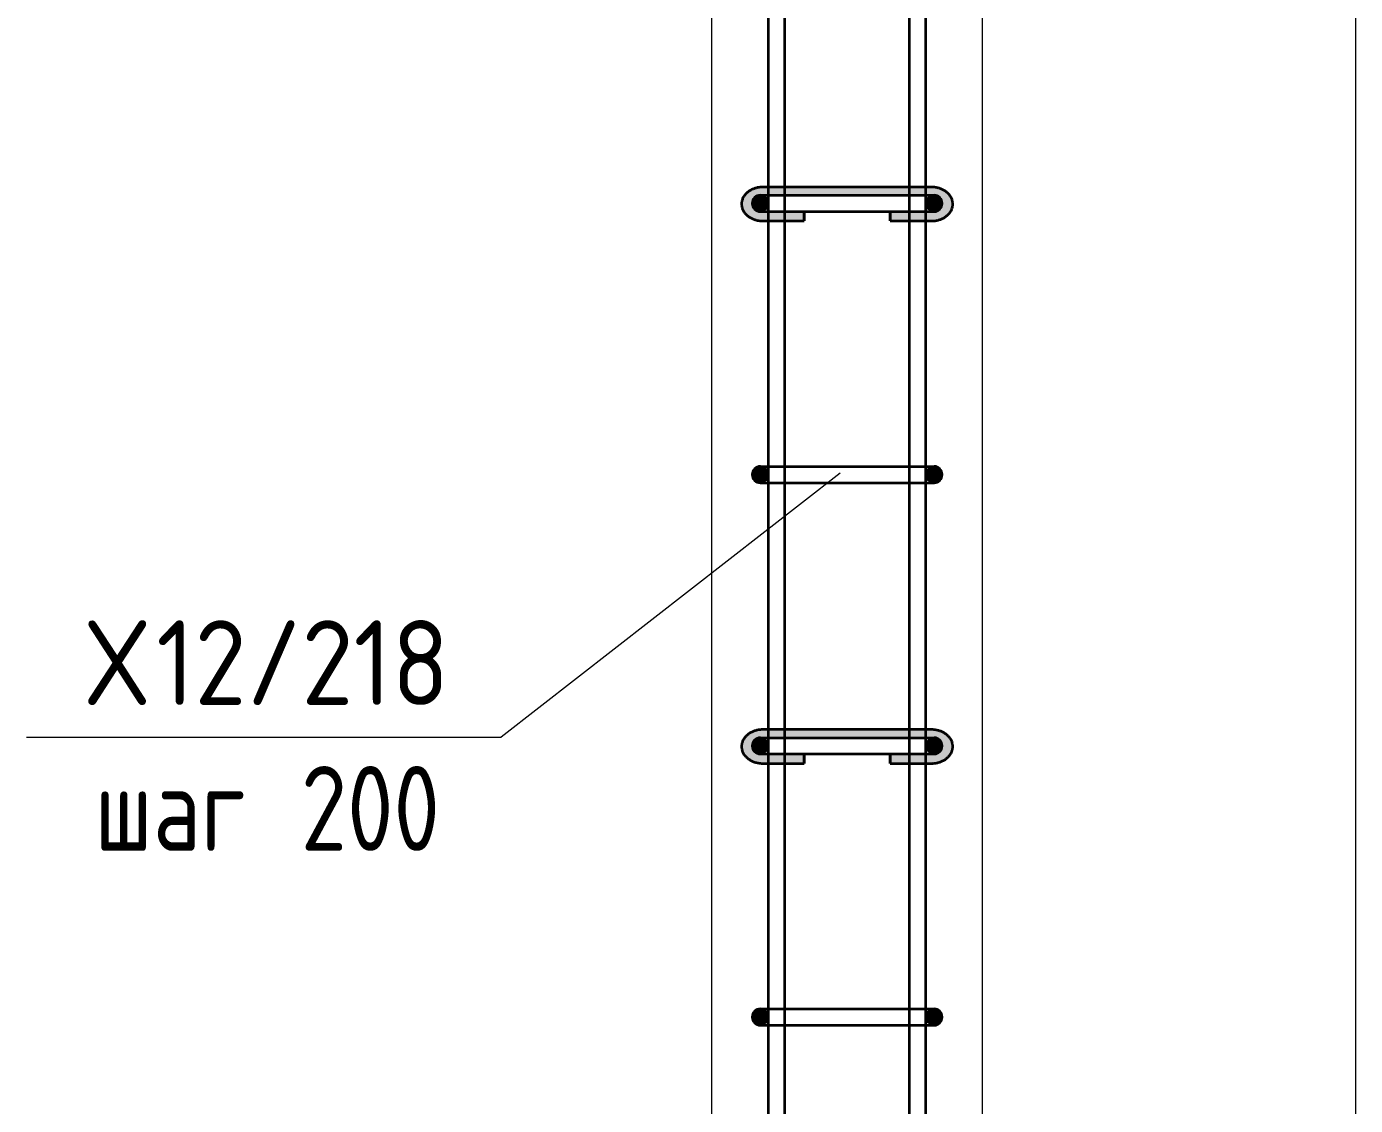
# Model space of a CAD drawing. Header units: millimetres. Extents: x 30199 to 68228, y -5153 to 33546.
# Drawn here: x 60371 to 61351, y -765 to 30 of the extents above; entities that cross this region are included whole.
import ezdxf

# ---------------------------------------------------------------- set-up
doc = ezdxf.new("R2010")
doc.units = ezdxf.units.MM
for name, color, linetype, lineweight in [('AA_Dim', 7, 'Continuous', 9), ('AA_Dim-25', 7, 'Continuous', 9), ('AA_Oformlenie', 7, 'Continuous', 9), ('AA_Vinoska', 7, 'Continuous', 9), ('AF_Stena_Опалубка', 253, 'Continuous', 20), ('KR_Armatura', 7, 'Continuous', 20), ('KR_Armatura_Tonkie', 7, 'Continuous', 20)]:
    doc.layers.add(name, color=color, linetype=linetype, lineweight=lineweight)
doc.styles.add('ISOCPEUR_1', font='isocpeur.TTF', dxfattribs={"width": 0.9, "height": 62.5})
doc.styles.add('ISOCPEUR_8', font='isocpeur.TTF', dxfattribs={"width": 0.8, "height": 62.5})
doc.dimstyles.new('05_Округл_1мм__прозр__1', dxfattribs={"dimscale": 304.8, "dimtxt": 62.672186, "dimasz": 0.139436, "dimexe": 0.123031, "dimexo": 0.082021, "dimgap": 0.008202, "dimtad": 1, "dimdec": 0, "dimdsep": 46, "dimtxsty": 'ISOCPEUR_1', "dimblk1": 'OBLIQUE', "dimblk2": 'OBLIQUE', "dimsah": 1, "dimcen": 0.09, "dimdle": 0.123031, "dimazin": 0, "dimtfac": 1, "dimtdec": 4, "dimtix": 1, "dimtmove": 0, "dimatfit": 3, "dimfxl": 1, "dimtvp": 1, "dimtolj": 1, "dimtzin": 0, "dimlwd": 18, "dimlwe": 18, "dimarcsym": 2})

# ---------------------------------------------------------------- blocks, each defined once
blk = doc.blocks.new('261_Шпилька массив _НесАрм_РабПлоск_ - 8 А240-4151643-1-1 Армирование')
at = {"layer": 'KR_Armatura_Tonkie', "lineweight": 35}
for points in [[(-31386.9, -111.81), (-31386.9, -106), (-31390.58, -105.8), (-31392.85, -104.56), (-31393.91, -103.41), (-31394.29, -102.84), (-31394.97, -100.45), (-31394.9, -99.02), (-31394.5, -97.67), (-31393.83, -96.48), (-31392.57, -95.22), (-31391.6, -94.63), (-31390.58, -94.2), (-31390.41, -95.5), (-31389.03, -95.24), (-31389.03, -94), (-31386.9, -94), (-31386.9, -88.01), (-31392.96, -88.95), (-31395.95, -90.49), (-31399.39, -93.42), (-31401.68, -96.17), (-31402.9, -100.49), (-31401.26, -105.27), (-31398.21, -108.49), (-31392.79, -110.98), (-31388.46, -111.59)], [(-31321.22, -94), (-31263.06, -94), (-31263.06, -88.01), (-31386.9, -88.15), (-31386.89, -94), (-31353.03, -94)], [(-31263.06, -111.81), (-31256.94, -110.95), (-31251.75, -108.49), (-31248.28, -104.82), (-31247.06, -100.49), (-31248.28, -96.17), (-31250.66, -92.58), (-31255.55, -89.46), (-31263.06, -88.15), (-31263.02, -94), (-31260.91, -94.2), (-31260.91, -95.25), (-31259.51, -95.42), (-31259.35, -94.2), (-31257.76, -94.91), (-31256.13, -96.45), (-31255.43, -97.67), (-31255.06, -98.81), (-31254.99, -100.67), (-31255.19, -101.73), (-31256.14, -103.56), (-31256.92, -104.44), (-31258.09, -105.27), (-31259.35, -105.8), (-31263.06, -106.15), (-31263.06, -110.98)], [(-31383.06, -111.81), (-31356.6, -111.81), (-31356.6, -106), (-31386.9, -106.15), (-31386.9, -111.81)], [(-31263.06, -111.81), (-31263.06, -106), (-31293.36, -106.15), (-31293.36, -111.81), (-31267.06, -111.81)], [(-31371.06, -112.98), (-31356.6, -112.84), (-31356.6, -111.81), (-31386.9, -111.81), (-31386.9, -112.98), (-31371.65, -112.98)], [(-31267.06, -112.98), (-31263.06, -112.84), (-31263.06, -111.81), (-31293.36, -111.81), (-31293.36, -112.98), (-31270.79, -112.98)], [(-31386.9, -511.81), (-31386.9, -506), (-31390.58, -505.8), (-31392.85, -504.56), (-31393.91, -503.41), (-31394.29, -502.84), (-31394.97, -500.45), (-31394.9, -499.02), (-31394.5, -497.67), (-31393.83, -496.48), (-31392.57, -495.22), (-31391.6, -494.63), (-31390.58, -494.2), (-31390.41, -495.5), (-31389.03, -495.24), (-31389.03, -494), (-31386.9, -494), (-31386.9, -488.01), (-31393.44, -489.18), (-31395.75, -490.34), (-31399.39, -493.42), (-31401.68, -496.17), (-31402.9, -500.49), (-31401.68, -504.82), (-31398.21, -508.49), (-31392.79, -510.98), (-31388.46, -511.59)], [(-31321.22, -494), (-31263.06, -494), (-31263.06, -488.01), (-31386.9, -488.15), (-31386.89, -494), (-31353.03, -494)], [(-31263.06, -511.81), (-31256.94, -510.95), (-31251.75, -508.49), (-31248.28, -504.82), (-31247.06, -500.49), (-31248.28, -496.17), (-31250.66, -492.58), (-31255.55, -489.46), (-31263.06, -488.15), (-31263.02, -494), (-31260.91, -494.2), (-31260.91, -495.25), (-31259.51, -495.42), (-31259.35, -494.2), (-31257.76, -494.91), (-31256.13, -496.45), (-31255.43, -497.67), (-31255.06, -498.81), (-31254.99, -500.67), (-31255.19, -501.73), (-31256.14, -503.56), (-31256.92, -504.44), (-31257.91, -505.2), (-31259.35, -505.8), (-31263.06, -506.15), (-31263.06, -510.98)], [(-31383.06, -511.81), (-31356.6, -511.81), (-31356.6, -506), (-31386.9, -506.15), (-31386.9, -511.81)], [(-31263.06, -511.81), (-31263.06, -506), (-31293.36, -506.15), (-31293.36, -511.81), (-31267.06, -511.81)], [(-31371.06, -512.98), (-31356.6, -512.84), (-31356.6, -511.81), (-31386.9, -511.81), (-31386.9, -512.98), (-31371.65, -512.98)], [(-31267.06, -512.98), (-31263.06, -512.84), (-31263.06, -511.81), (-31293.36, -511.81), (-31293.36, -512.98), (-31270.79, -512.98)]]:
    blk.add_hatch(color=256, dxfattribs=at).paths.add_polyline_path(points)
h = blk.add_hatch(color=256, dxfattribs=at)
h.paths.add_polyline_path([(-31386.9, -112.98), (-31386.9, -111.81), (-31393.02, -110.95), (-31398.21, -108.49), (-31398.91, -108.15), (-31394.41, -111.35), (-31392.96, -112.04), (-31388.46, -112.74)])
h.paths.add_polyline_path([(-31390.24, -96.79), (-31389.03, -96.42), (-31389.03, -95.24), (-31390.38, -95.71), (-31390.25, -96.73)])
h = blk.add_hatch(color=256, dxfattribs=at)
h.paths.add_polyline_path([(-31263.06, -112.98), (-31255.55, -111.53), (-31250.66, -108.41), (-31248.28, -104.82), (-31251.75, -108.49), (-31257.17, -110.98), (-31263.06, -111.81), (-31263.06, -112.84)])
h.paths.add_polyline_path([(-31259.74, -97.12), (-31259.71, -95.47), (-31260.91, -95.54), (-31260.91, -96.68)])
h = blk.add_hatch(color=256, dxfattribs=at)
h.paths.add_polyline_path([(-31386.9, -512.98), (-31386.9, -511.81), (-31393.02, -510.95), (-31398.21, -508.49), (-31398.91, -508.15), (-31394.41, -511.35), (-31392.96, -512.04), (-31388.46, -512.74)])
h.paths.add_polyline_path([(-31390.24, -496.79), (-31389.03, -496.42), (-31389.03, -495.24), (-31390.38, -495.71), (-31390.25, -496.73)])
h = blk.add_hatch(color=256, dxfattribs=at)
h.paths.add_polyline_path([(-31263.06, -512.98), (-31255.55, -511.53), (-31250.66, -508.41), (-31248.28, -504.82), (-31251.75, -508.49), (-31257.17, -510.98), (-31263.06, -511.81), (-31263.06, -512.84)])
h.paths.add_polyline_path([(-31259.74, -497.12), (-31259.71, -495.47), (-31260.91, -495.54), (-31260.91, -496.68)])
for p, q in [((-31383.06, -88.01), (-31386.9, -88.01)), ((-31371.06, -88.01), (-31383.06, -88.01)), ((-31279.06, -88.01), (-31371.06, -88.01)), ((-31267.06, -88.01), (-31279.06, -88.01)), ((-31263.06, -88.01), (-31267.06, -88.01)), ((-31356.6, -106.15), (-31356.6, -111.81)), ((-31356.6, -112.84), (-31356.6, -106.15)), ((-31293.36, -106.15), (-31293.36, -112.84)), ((-31293.36, -111.81), (-31293.36, -106.15)), ((-31386.9, -112.98), (-31383.06, -112.98)), ((-31383.06, -112.98), (-31371.06, -112.98)), ((-31371.06, -112.98), (-31356.6, -112.98)), ((-31356.6, -111.81), (-31356.6, -112.98)), ((-31293.36, -112.98), (-31293.36, -111.81)), ((-31293.36, -112.98), (-31279.06, -112.98)), ((-31279.06, -112.98), (-31267.06, -112.98)), ((-31267.06, -112.98), (-31263.06, -112.98)), ((-31383.06, -488.01), (-31386.9, -488.01)), ((-31371.06, -488.01), (-31383.06, -488.01)), ((-31279.06, -488.01), (-31371.06, -488.01)), ((-31267.06, -488.01), (-31279.06, -488.01)), ((-31263.06, -488.01), (-31267.06, -488.01)), ((-31356.6, -506.15), (-31356.6, -511.81)), ((-31356.6, -512.84), (-31356.6, -506.15)), ((-31293.36, -506.15), (-31293.36, -512.84)), ((-31293.36, -511.81), (-31293.36, -506.15)), ((-31386.9, -512.98), (-31383.06, -512.98)), ((-31383.06, -512.98), (-31371.06, -512.98)), ((-31371.06, -512.98), (-31356.6, -512.98)), ((-31356.6, -511.81), (-31356.6, -512.98)), ((-31293.36, -512.98), (-31293.36, -511.81)), ((-31293.36, -512.98), (-31279.06, -512.98)), ((-31279.06, -512.98), (-31267.06, -512.98)), ((-31267.06, -512.98), (-31263.06, -512.98))]:
    blk.add_line(p, q, dxfattribs=at)
at = {"layer": 'KR_Armatura_Tonkie', "lineweight": 35, "flags": 128}
for points in [[(-31386.9, -88.01), (-31387.49, -88.02), (-31388.08, -88.04), (-31388.67, -88.09), (-31389.26, -88.14), (-31389.85, -88.22), (-31390.43, -88.31), (-31391.01, -88.42), (-31391.59, -88.55), (-31392.15, -88.69), (-31392.72, -88.85), (-31393.27, -89.02), (-31393.82, -89.21), (-31394.36, -89.42), (-31394.89, -89.65), (-31395.42, -89.89), (-31395.93, -90.15), (-31396.43, -90.42), (-31396.92, -90.72), (-31397.4, -91.02), (-31397.86, -91.35), (-31398.31, -91.69), (-31398.75, -92.05), (-31399.17, -92.42), (-31399.57, -92.81), (-31399.96, -93.22), (-31400.33, -93.64), (-31400.67, -94.08), (-31401, -94.54), (-31401.31, -95.01), (-31401.59, -95.49), (-31401.85, -95.99), (-31402.08, -96.5), (-31402.28, -97.03), (-31402.46, -97.56), (-31402.61, -98.1), (-31402.73, -98.66), (-31402.82, -99.21), (-31402.87, -99.78), (-31402.9, -100.34), (-31402.9, -100.49)], [(-31247.06, -100.49), (-31247.08, -99.93), (-31247.13, -99.37), (-31247.2, -98.81), (-31247.32, -98.25), (-31247.46, -97.71), (-31247.63, -97.17), (-31247.82, -96.64), (-31248.05, -96.13), (-31248.3, -95.63), (-31248.58, -95.14), (-31248.88, -94.66), (-31249.2, -94.21), (-31249.54, -93.76), (-31249.9, -93.33), (-31250.28, -92.92), (-31250.68, -92.53), (-31251.1, -92.15), (-31251.53, -91.79), (-31251.98, -91.44), (-31252.44, -91.11), (-31252.91, -90.8), (-31253.4, -90.5), (-31253.9, -90.22), (-31254.4, -89.96), (-31254.92, -89.71), (-31255.45, -89.48), (-31255.99, -89.27), (-31256.54, -89.07), (-31257.09, -88.89), (-31257.65, -88.73), (-31258.22, -88.58), (-31258.79, -88.45), (-31259.37, -88.34), (-31259.95, -88.24), (-31260.54, -88.16), (-31261.13, -88.1), (-31261.72, -88.05), (-31262.31, -88.02), (-31262.9, -88.01), (-31263.06, -88.01)], [(-31390.19, -96.44), (-31389.85, -96.36), (-31389.51, -96.28), (-31389.16, -96.21)], [(-31260.89, -96.19), (-31260.54, -96.26), (-31260.2, -96.33), (-31259.86, -96.42)], [(-31402.9, -100.49), (-31402.88, -101.06), (-31402.83, -101.62), (-31402.76, -102.18), (-31402.64, -102.74), (-31402.5, -103.28), (-31402.33, -103.82), (-31402.14, -104.35), (-31401.91, -104.86), (-31401.66, -105.36), (-31401.38, -105.85), (-31401.09, -106.33), (-31400.76, -106.78), (-31400.42, -107.23), (-31400.06, -107.66), (-31399.68, -108.07), (-31399.28, -108.46), (-31398.86, -108.84), (-31398.43, -109.2), (-31397.98, -109.55), (-31397.52, -109.88), (-31397.05, -110.19), (-31396.56, -110.49), (-31396.06, -110.77), (-31395.56, -111.03), (-31395.04, -111.28), (-31394.51, -111.51), (-31393.97, -111.72), (-31393.42, -111.92), (-31392.87, -112.1), (-31392.31, -112.26), (-31391.74, -112.41), (-31391.17, -112.54), (-31390.59, -112.65), (-31390.01, -112.75), (-31389.42, -112.83), (-31388.83, -112.89), (-31388.24, -112.94), (-31387.65, -112.97), (-31387.06, -112.98), (-31386.9, -112.98)], [(-31263.06, -112.98), (-31262.47, -112.97), (-31261.88, -112.95), (-31261.29, -112.9), (-31260.7, -112.85), (-31260.11, -112.77), (-31259.53, -112.68), (-31258.95, -112.57), (-31258.37, -112.44), (-31257.81, -112.3), (-31257.24, -112.14), (-31256.69, -111.97), (-31256.14, -111.78), (-31255.6, -111.57), (-31255.07, -111.34), (-31254.54, -111.1), (-31254.03, -110.84), (-31253.53, -110.57), (-31253.04, -110.27), (-31252.56, -109.97), (-31252.1, -109.64), (-31251.65, -109.3), (-31251.21, -108.94), (-31250.79, -108.57), (-31250.39, -108.18), (-31250, -107.77), (-31249.64, -107.35), (-31249.29, -106.91), (-31248.96, -106.45), (-31248.65, -105.98), (-31248.37, -105.5), (-31248.11, -105), (-31247.88, -104.49), (-31247.68, -103.96), (-31247.5, -103.43), (-31247.35, -102.89), (-31247.23, -102.33), (-31247.14, -101.78), (-31247.09, -101.21), (-31247.06, -100.65), (-31247.06, -100.49)], [(-31386.9, -488.01), (-31387.49, -488.02), (-31388.08, -488.04), (-31388.67, -488.09), (-31389.26, -488.14), (-31389.85, -488.22), (-31390.43, -488.31), (-31391.01, -488.42), (-31391.59, -488.55), (-31392.15, -488.69), (-31392.72, -488.85), (-31393.27, -489.02), (-31393.82, -489.21), (-31394.36, -489.42), (-31394.89, -489.65), (-31395.42, -489.89), (-31395.93, -490.15), (-31396.43, -490.42), (-31396.92, -490.72), (-31397.4, -491.02), (-31397.86, -491.35), (-31398.31, -491.69), (-31398.75, -492.05), (-31399.17, -492.42), (-31399.57, -492.81), (-31399.96, -493.22), (-31400.33, -493.64), (-31400.67, -494.08), (-31401, -494.54), (-31401.31, -495.01), (-31401.59, -495.49), (-31401.85, -495.99), (-31402.08, -496.5), (-31402.28, -497.03), (-31402.46, -497.56), (-31402.61, -498.1), (-31402.73, -498.66), (-31402.82, -499.21), (-31402.87, -499.78), (-31402.9, -500.34), (-31402.9, -500.49)], [(-31247.06, -500.49), (-31247.08, -499.93), (-31247.13, -499.37), (-31247.2, -498.81), (-31247.32, -498.25), (-31247.46, -497.71), (-31247.63, -497.17), (-31247.82, -496.64), (-31248.05, -496.13), (-31248.3, -495.63), (-31248.58, -495.14), (-31248.88, -494.66), (-31249.2, -494.21), (-31249.54, -493.76), (-31249.9, -493.33), (-31250.28, -492.92), (-31250.68, -492.53), (-31251.1, -492.15), (-31251.53, -491.79), (-31251.98, -491.44), (-31252.44, -491.11), (-31252.91, -490.8), (-31253.4, -490.5), (-31253.9, -490.22), (-31254.4, -489.96), (-31254.92, -489.71), (-31255.45, -489.48), (-31255.99, -489.27), (-31256.54, -489.07), (-31257.09, -488.89), (-31257.65, -488.73), (-31258.22, -488.58), (-31258.79, -488.45), (-31259.37, -488.34), (-31259.95, -488.24), (-31260.54, -488.16), (-31261.13, -488.1), (-31261.72, -488.05), (-31262.31, -488.02), (-31262.9, -488.01), (-31263.06, -488.01)], [(-31390.19, -496.44), (-31389.85, -496.36), (-31389.51, -496.28), (-31389.16, -496.21)], [(-31260.89, -496.19), (-31260.54, -496.26), (-31260.2, -496.33), (-31259.86, -496.42)], [(-31402.9, -500.49), (-31402.88, -501.06), (-31402.83, -501.62), (-31402.76, -502.18), (-31402.64, -502.74), (-31402.5, -503.28), (-31402.33, -503.82), (-31402.14, -504.35), (-31401.91, -504.86), (-31401.66, -505.36), (-31401.38, -505.85), (-31401.09, -506.33), (-31400.76, -506.78), (-31400.42, -507.23), (-31400.06, -507.66), (-31399.68, -508.07), (-31399.28, -508.46), (-31398.86, -508.84), (-31398.43, -509.2), (-31397.98, -509.55), (-31397.52, -509.88), (-31397.05, -510.19), (-31396.56, -510.49), (-31396.06, -510.77), (-31395.56, -511.03), (-31395.04, -511.28), (-31394.51, -511.51), (-31393.97, -511.72), (-31393.42, -511.92), (-31392.87, -512.1), (-31392.31, -512.26), (-31391.74, -512.41), (-31391.17, -512.54), (-31390.59, -512.65), (-31390.01, -512.75), (-31389.42, -512.83), (-31388.83, -512.89), (-31388.24, -512.94), (-31387.65, -512.97), (-31387.06, -512.98), (-31386.9, -512.98)], [(-31263.06, -512.98), (-31262.47, -512.97), (-31261.88, -512.95), (-31261.29, -512.9), (-31260.7, -512.85), (-31260.11, -512.77), (-31259.53, -512.68), (-31258.95, -512.57), (-31258.37, -512.44), (-31257.81, -512.3), (-31257.24, -512.14), (-31256.69, -511.97), (-31256.14, -511.78), (-31255.6, -511.57), (-31255.07, -511.34), (-31254.54, -511.1), (-31254.03, -510.84), (-31253.53, -510.57), (-31253.04, -510.27), (-31252.56, -509.97), (-31252.1, -509.64), (-31251.65, -509.3), (-31251.21, -508.94), (-31250.79, -508.57), (-31250.39, -508.18), (-31250, -507.77), (-31249.64, -507.35), (-31249.29, -506.91), (-31248.96, -506.45), (-31248.65, -505.98), (-31248.37, -505.5), (-31248.11, -505), (-31247.88, -504.49), (-31247.68, -503.96), (-31247.5, -503.43), (-31247.35, -502.89), (-31247.23, -502.33), (-31247.14, -501.78), (-31247.09, -501.21), (-31247.06, -500.65), (-31247.06, -500.49)]]:
    blk.add_lwpolyline(points, dxfattribs=at)
blk = doc.blocks.new('011_Прямоугольник обрыва _ЭлУзла_ - 011_Прямоугольник обрыва _ЭлУзла_-4150616-1-1 Армирование')
at = {"layer": 'AA_Oformlenie'}
blk.add_line((-30950.07, 729.09), (-30950.07, -2002.08), dxfattribs=at)
blk = doc.blocks.new('042_М_Арматуры - Диам длина поз _ Комментарий-3662934-1-1 Армирование')
at = {"layer": 'AA_Vinoska'}
blk.add_line((-32051.27, -2790.4), (-31701.27, -2790.4), dxfattribs=at)
blk = doc.blocks.new('DIMBLOCK76-1-1 Армирование')
at = {"layer": 'AA_Dim-25', "lineweight": 30}
for p, q in [((61538.06, 1100), (61516.81, 1121.25)), ((61538.06, 1100), (61559.31, 1078.75)), ((61538.06, -2900), (61516.81, -2878.75)), ((61538.06, -2900), (61559.31, -2921.25))]:
    blk.add_line(p, q, dxfattribs=at)
at = {"layer": 'AA_Dim-25', "lineweight": 18}
for p, q in [((61071.07, 1100), (61575.56, 1100)), ((61538.06, 1100), (61071.07, 1100)), ((61538.06, -2900), (61538.06, 1100)), ((61071.07, -2900), (61575.56, -2900)), ((61538.06, -2900), (61071.07, -2900))]:
    blk.add_line(p, q, dxfattribs=at)
at = {"layer": 'AA_Dim-25', "color": 0, "lineweight": 18, "insert": (61454.14, -1116.99), "char_height": 62.5, "width": 520.7704, "attachment_point": 1, "rotation": 90, "line_spacing_factor": 1.135194, "style": 'ISOCPEUR_1'}
blk.add_mtext('200х20=4000', dxfattribs=at)
blk = doc.blocks.new('_Oblique')
at = {"color": 0, "linetype": 'ByBlock', "lineweight": -2}
blk.add_line((-0.5, -0.5), (0.5, 0.5), dxfattribs=at)

msp = doc.modelspace()

# ---------------------------------------------------------------- hatches: boundary and pattern name
at = {"layer": 'KR_Armatura'}
h = msp.add_hatch(color=256, dxfattribs=at)
edge = h.paths.add_edge_path()
edge.add_arc((60911.946, -99.9998), 6, 0, 360)
for points in [[(60911.946, -105.9998), (60917.1421, -102.9998), (60917.1421, -96.9998), (60911.946, -93.9998), (60906.7498, -96.9998), (60906.7498, -102.9998), (60910.683, -105.2706)], [(61040.0674, -105.9998), (61045.2635, -102.9998), (61045.2635, -96.9998), (61040.0674, -93.9998), (61034.8712, -96.9998), (61034.8712, -102.9998), (61038.8044, -105.2706)], [(60911.946, -305.9998), (60917.1421, -302.9998), (60917.1421, -296.9998), (60911.946, -293.9998), (60906.7498, -296.9998), (60906.7498, -302.9998)], [(61040.0674, -305.9998), (61045.2635, -302.9998), (61045.2635, -296.9998), (61040.0674, -293.9998), (61034.8712, -296.9998), (61034.8712, -302.9998)], [(60911.946, -505.9998), (60917.1421, -502.9998), (60917.1421, -496.9998), (60911.946, -493.9998), (60906.7498, -496.9998), (60906.7498, -502.9998), (60908.9088, -504.2463)], [(61040.0674, -505.9998), (61045.2635, -502.9998), (61045.2635, -496.9998), (61040.0674, -493.9998), (61034.8712, -496.9998), (61034.8712, -502.9998), (61037.0302, -504.2463)], [(60911.946, -705.9998), (60917.1421, -702.9998), (60917.1421, -696.9998), (60911.946, -693.9998), (60906.7498, -696.9998), (60906.7498, -702.9998)], [(61040.0674, -705.9998), (61045.2635, -702.9998), (61045.2635, -696.9998), (61040.0674, -693.9998), (61034.8712, -696.9998), (61034.8712, -702.9998)]]:
    msp.add_hatch(color=256, dxfattribs=at).paths.add_polyline_path(points)
h = msp.add_hatch(color=256, dxfattribs=at)
edge = h.paths.add_edge_path()
edge.add_arc((61040.0674, -99.9998), 6, 0, 360)
h = msp.add_hatch(color=256, dxfattribs=at)
edge = h.paths.add_edge_path()
edge.add_arc((60911.946, -299.9998), 6, 0, 360)
h = msp.add_hatch(color=256, dxfattribs=at)
edge = h.paths.add_edge_path()
edge.add_arc((61040.0674, -299.9998), 6, 0, 360)
h = msp.add_hatch(color=256, dxfattribs=at)
edge = h.paths.add_edge_path()
edge.add_arc((60911.946, -499.9998), 6, 0, 360)
h = msp.add_hatch(color=256, dxfattribs=at)
edge = h.paths.add_edge_path()
edge.add_arc((61040.0674, -499.9998), 6, 0, 360)
h = msp.add_hatch(color=256, dxfattribs=at)
edge = h.paths.add_edge_path()
edge.add_arc((60911.946, -699.9998), 6, 0, 360)
h = msp.add_hatch(color=256, dxfattribs=at)
edge = h.paths.add_edge_path()
edge.add_arc((61040.0674, -699.9998), 6, 0, 360)

# ---------------------------------------------------------------- linework, layer by layer
at = {"layer": 'AA_Vinoska'}
msp.add_line((60970.7568, -298.8771), (60720.7066, -493.6837), dxfattribs=at)
at = {"layer": 'AF_Stena_Опалубка'}
for p, q in [((60875.9112, 1330), (60875.9112, -2950)), ((61075.9112, -2950), (61075.9112, 1330))]:
    msp.add_line(p, q, dxfattribs=at)
at = {"layer": 'KR_Armatura'}
for p, q in [((60911.946, -93.9998), (60906.7498, -96.9998)), ((60906.7498, -96.9998), (60906.7498, -102.9998)), ((60917.1421, -96.9998), (60911.946, -93.9998)), ((60917.1421, -102.9998), (60917.1421, -96.9998)), ((61040.0674, -93.9998), (61034.8712, -96.9998)), ((61034.8712, -96.9998), (61034.8712, -102.9998)), ((61045.2635, -96.9998), (61040.0674, -93.9998)), ((61045.2635, -102.9998), (61045.2635, -96.9998)), ((60906.7498, -102.9998), (60910.683, -105.2706)), ((60910.683, -105.2706), (60911.946, -105.9998)), ((60911.946, -105.9998), (60917.1421, -102.9998)), ((61034.8712, -102.9998), (61038.8044, -105.2706)), ((61038.8044, -105.2706), (61040.0674, -105.9998)), ((61040.0674, -105.9998), (61045.2635, -102.9998)), ((60911.946, -293.9998), (60906.7498, -296.9998)), ((60917.1421, -296.9998), (60911.946, -293.9998)), ((61040.0674, -293.9998), (61034.8712, -296.9998)), ((61045.2635, -296.9998), (61040.0674, -293.9998)), ((60906.7498, -296.9998), (60906.7498, -302.9998)), ((60906.7498, -302.9998), (60911.946, -305.9998)), ((60911.946, -305.9998), (60917.1421, -302.9998)), ((60917.1421, -302.9998), (60917.1421, -296.9998)), ((61034.8712, -296.9998), (61034.8712, -302.9998)), ((61034.8712, -302.9998), (61040.0674, -305.9998)), ((61040.0674, -305.9998), (61045.2635, -302.9998)), ((61045.2635, -302.9998), (61045.2635, -296.9998)), ((60911.946, -493.9998), (60906.7498, -496.9998)), ((60906.7498, -496.9998), (60906.7498, -502.9998)), ((60917.1421, -496.9998), (60911.946, -493.9998)), ((60917.1421, -502.9998), (60917.1421, -496.9998)), ((61040.0674, -493.9998), (61034.8712, -496.9998)), ((61034.8712, -496.9998), (61034.8712, -502.9998)), ((61045.2635, -496.9998), (61040.0674, -493.9998)), ((61045.2635, -502.9998), (61045.2635, -496.9998)), ((60906.7498, -502.9998), (60908.9088, -504.2463)), ((60908.9088, -504.2463), (60911.946, -505.9998)), ((60911.946, -505.9998), (60917.1421, -502.9998)), ((61034.8712, -502.9998), (61037.0302, -504.2463)), ((61037.0302, -504.2463), (61040.0674, -505.9998)), ((61040.0674, -505.9998), (61045.2635, -502.9998)), ((60911.946, -693.9998), (60906.7498, -696.9998)), ((60917.1421, -696.9998), (60911.946, -693.9998)), ((61040.0674, -693.9998), (61034.8712, -696.9998)), ((61045.2635, -696.9998), (61040.0674, -693.9998)), ((60906.7498, -696.9998), (60906.7498, -702.9998)), ((60906.7498, -702.9998), (60911.946, -705.9998)), ((60911.946, -705.9998), (60917.1421, -702.9998)), ((60917.1421, -702.9998), (60917.1421, -696.9998)), ((61034.8712, -696.9998), (61034.8712, -702.9998)), ((61034.8712, -702.9998), (61040.0674, -705.9998)), ((61040.0674, -705.9998), (61045.2635, -702.9998)), ((61045.2635, -702.9998), (61045.2635, -696.9998))]:
    msp.add_line(p, q, dxfattribs=at)
for centre in [(60911.946, -99.9998), (61040.0674, -99.9998), (60911.946, -299.9998), (61040.0674, -299.9998), (60911.946, -499.9998), (61040.0674, -499.9998), (60911.946, -699.9998), (61040.0674, -699.9998)]:
    msp.add_circle(centre, 6, dxfattribs=at)
at = {"layer": 'KR_Armatura_Tonkie', "lineweight": 35}
for p, q in [((60917.9112, -2942), (60917.9112, 1322)), ((60929.9112, -2942), (60929.9112, 1322)), ((60929.9112, -2942), (60929.9112, 1322)), ((61021.9112, -2942), (61021.9112, 1322)), ((61021.9112, -2942), (61021.9112, 1322)), ((61033.9112, -2942), (61033.9112, 1322)), ((60917.9112, -93.9998), (60917.9112, 94.0002)), ((61033.9112, -93.9998), (61033.9112, 94.0002)), ((60911.946, -93.9998), (60917.752, -93.9998)), ((60917.752, -93.9998), (60918.4088, -93.9998)), ((60918.4088, -93.9998), (60929.908, -93.9998)), ((60929.946, -93.9998), (60947.946, -93.9998)), ((60947.946, -93.9998), (61004.0674, -93.9998)), ((61004.0674, -93.9998), (61021.9204, -93.9998)), ((61022.0674, -93.9998), (61033.6046, -93.9998)), ((61033.6046, -93.9998), (61034.089, -93.9998)), ((61034.089, -93.9998), (61040.0674, -93.9998)), ((60911.946, -105.9998), (60917.752, -105.9998)), ((60917.752, -105.9998), (60918.4088, -105.9998)), ((60917.9112, -293.9998), (60917.9112, -105.9998)), ((60918.4088, -105.9998), (60929.908, -105.9998)), ((60929.946, -105.9998), (60947.946, -105.9998)), ((60947.946, -105.9998), (61004.0674, -105.9998)), ((61004.0674, -105.9998), (61021.9204, -105.9998)), ((61022.0674, -105.9998), (61033.6046, -105.9998)), ((61033.6046, -105.9998), (61034.089, -105.9998)), ((61033.9112, -293.9998), (61033.9112, -105.9998)), ((61034.089, -105.9998), (61040.0674, -105.9998)), ((60911.946, -293.9998), (60917.752, -293.9998)), ((60917.752, -293.9998), (60918.4088, -293.9998)), ((60918.4088, -293.9998), (60922.4901, -293.9998)), ((60922.4901, -293.9998), (60929.908, -293.9998)), ((60929.946, -293.9998), (60947.946, -293.9998)), ((60947.946, -293.9998), (61004.0674, -293.9998)), ((61004.0674, -293.9998), (61021.9204, -293.9998)), ((61022.0674, -293.9998), (61029.5232, -293.9998)), ((61029.5232, -293.9998), (61033.6046, -293.9998)), ((61033.6046, -293.9998), (61034.089, -293.9998)), ((61034.089, -293.9998), (61040.0674, -293.9998)), ((60911.946, -305.9998), (60917.752, -305.9998)), ((60917.752, -305.9998), (60918.4088, -305.9998)), ((60917.9112, -493.9998), (60917.9112, -305.9998)), ((60918.4088, -305.9998), (60929.908, -305.9998)), ((60929.946, -305.9998), (60947.946, -305.9998)), ((60947.946, -305.9998), (61004.0674, -305.9998)), ((61004.0674, -305.9998), (61021.9204, -305.9998)), ((61022.0674, -305.9998), (61029.5232, -305.9998)), ((61029.5232, -305.9998), (61033.6046, -305.9998)), ((61033.6046, -305.9998), (61034.089, -305.9998)), ((61033.9112, -493.9998), (61033.9112, -305.9998)), ((61034.089, -305.9998), (61040.0674, -305.9998)), ((60911.946, -493.9998), (60917.752, -493.9998)), ((60917.752, -493.9998), (60918.4088, -493.9998)), ((60918.4088, -493.9998), (60922.4901, -493.9998)), ((60922.4901, -493.9998), (60929.908, -493.9998)), ((60929.946, -493.9998), (60947.946, -493.9998)), ((60947.946, -493.9998), (61004.0674, -493.9998)), ((61004.0674, -493.9998), (61021.9204, -493.9998)), ((61022.0674, -493.9998), (61029.5232, -493.9998)), ((61029.5232, -493.9998), (61033.6046, -493.9998)), ((61033.6046, -493.9998), (61034.089, -493.9998)), ((61034.089, -493.9998), (61040.0674, -493.9998)), ((60911.946, -505.9998), (60917.752, -505.9998)), ((60917.752, -505.9998), (60918.4088, -505.9998)), ((60917.9112, -693.9998), (60917.9112, -505.9998)), ((60918.4088, -505.9998), (60922.4901, -505.9998)), ((60922.4901, -505.9998), (60929.908, -505.9998)), ((60929.946, -505.9998), (60947.946, -505.9998)), ((60947.946, -505.9998), (61004.0674, -505.9998)), ((61004.0674, -505.9998), (61021.9204, -505.9998)), ((61022.0674, -505.9998), (61029.5232, -505.9998)), ((61029.5232, -505.9998), (61033.6046, -505.9998)), ((61033.6046, -505.9998), (61034.089, -505.9998)), ((61033.9112, -693.9998), (61033.9112, -505.9998)), ((61034.089, -505.9998), (61040.0674, -505.9998)), ((60911.946, -693.9998), (60917.752, -693.9998)), ((60917.752, -693.9998), (60918.4088, -693.9998)), ((60918.4088, -693.9998), (60922.4901, -693.9998)), ((60922.4901, -693.9998), (60929.908, -693.9998)), ((60929.946, -693.9998), (60947.946, -693.9998)), ((60947.946, -693.9998), (61004.0674, -693.9998)), ((61004.0674, -693.9998), (61021.9204, -693.9998)), ((61022.0674, -693.9998), (61029.5232, -693.9998)), ((61029.5232, -693.9998), (61033.6046, -693.9998)), ((61033.6046, -693.9998), (61034.089, -693.9998)), ((61034.089, -693.9998), (61040.0674, -693.9998)), ((60911.946, -705.9998), (60917.752, -705.9998)), ((60917.752, -705.9998), (60918.4088, -705.9998)), ((60917.9112, -893.9998), (60917.9112, -705.9998)), ((60918.4088, -705.9998), (60922.4901, -705.9998)), ((60922.4901, -705.9998), (60929.908, -705.9998)), ((60929.946, -705.9998), (60947.946, -705.9998)), ((60947.946, -705.9998), (61004.0674, -705.9998)), ((61004.0674, -705.9998), (61021.9204, -705.9998)), ((61022.0674, -705.9998), (61029.5232, -705.9998)), ((61029.5232, -705.9998), (61033.6046, -705.9998)), ((61033.6046, -705.9998), (61034.089, -705.9998)), ((61033.9112, -893.9998), (61033.9112, -705.9998)), ((61034.089, -705.9998), (61040.0674, -705.9998))]:
    msp.add_line(p, q, dxfattribs=at)
for centre, start, end in [((60911.946, -99.9998), 90, 270), ((61040.0674, -99.9998), 270, 90), ((60911.946, -299.9998), 90, 270), ((61040.0674, -299.9998), 270, 90), ((60911.946, -499.9998), 90, 270), ((61040.0674, -499.9998), 270, 90), ((60911.946, -699.9998), 90, 270), ((61040.0674, -699.9998), 270, 90)]:
    msp.add_arc(centre, 6, start, end, dxfattribs=at)

# ---------------------------------------------------------------- block references
at = {"layer": 'AA_Oformlenie'}
msp.add_blockref('011_Прямоугольник обрыва _ЭлУзла_ - 011_Прямоугольник обрыва _ЭлУзла_-4150616-1-1 Армирование', (92300.9728, 0), dxfattribs=at)
at = {"layer": 'AA_Vinoska'}
msp.add_blockref('042_М_Арматуры - Диам длина поз _ Комментарий-3662934-1-1 Армирование', (92421.9761, 2296.7155), dxfattribs=at)
at = {"layer": 'KR_Armatura_Tonkie', "lineweight": 35}
msp.add_blockref('261_Шпилька массив _НесАрм_РабПлоск_ - 8 А240-4151643-1-1 Армирование', (92300.9728, 0), dxfattribs=at)

# ---------------------------------------------------------------- texts
at = {"layer": 'AA_Vinoska', "char_height": 62.5, "attachment_point": 1}
for s, insert, width, style in [('\\fISOCPEUR|b0|i0|c204|p34|;\\W.9;Х', (60415.7851, -407.4275), 61.329094, 'ISOCPEUR_1'), ('12/218', (60466.3866, -407.4275), 263.354344, 'ISOCPEUR_1'), (' 200', (60541.133, -514.9038), 166.751, 'ISOCPEUR_8'), ('шаг', (60420.7476, -514.9038), 145.907125, 'ISOCPEUR_8')]:
    msp.add_mtext(s, dxfattribs=dict(at, insert=insert, width=width, style=style))

# ---------------------------------------------------------------- dimensions: what is measured, and where the dimension line sits
at = {"layer": 'AA_Dim', "lineweight": 18}
dim = msp.add_linear_dim(base=(61538.0632, 1100.0002), p1=(61046.0674, -2899.9998), p2=(61046.0674, 1100.0002), angle=90, dimstyle='05_Округл_1мм__прозр__1', override={"dimpost": '200х20=<>', "dimfxl": 4000}, dxfattribs=at)
dim.commit()
dim.dimension.update_dxf_attribs({"geometry": 'DIMBLOCK76-1-1 Армирование', "text_midpoint": (61504.3132, -899.9998)})

doc.saveas('drawing.dxf')
